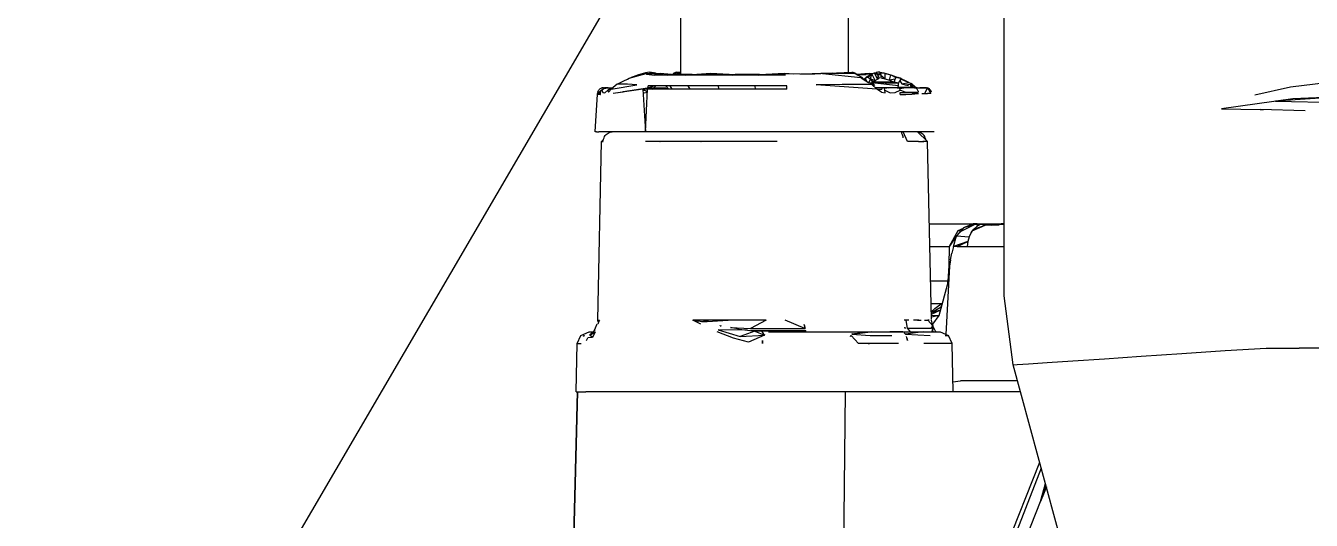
# Model space of a CAD drawing. Header units: millimetres. Extents: x -57554 to 16546, y 2142 to 98430.
# Drawn here: x -46042.8 to -45721.2, y 66512.9 to 66636.5 of the extents above; entities that cross this region are included whole.
import ezdxf

# ---------------------------------------------------------------- set-up
doc = ezdxf.new("R2010")
doc.units = ezdxf.units.MM
doc.layers.add('S-Z2-A_TEXTUAL_ANNOTATION', color=7, linetype='Continuous')

msp = doc.modelspace()

# ---------------------------------------------------------------- linework, layer by layer
at = {"color": 2, "linetype": 'Continuous'}
for p, q in [((-45798.02, 66617.15), (-45798.02, 66670.74)), ((-45878.9, 66624.31), (-45878.9, 66661.95)), ((-45836.94, 66624.83), (-45836.94, 66661.95)), ((-45894.85, 66621.89), (-45896.32, 66620.63)), ((-45894.85, 66621.89), (-45893.99, 66622.31)), ((-45892.27, 66621.89), (-45894.85, 66621.89)), ((-45893.99, 66622.31), (-45893.12, 66622.72)), ((-45893.12, 66622.72), (-45892.23, 66623.13)), ((-45889.91, 66621.66), (-45892.27, 66621.89)), ((-45892.23, 66623.13), (-45891.79, 66623.32)), ((-45891.79, 66623.32), (-45887.6, 66624.5)), ((-45891.79, 66623.32), (-45891.33, 66623.51)), ((-45890.84, 66623.7), (-45891.33, 66623.51)), ((-45889.47, 66624.17), (-45890.84, 66623.7)), ((-45887.77, 66624.67), (-45889.47, 66624.17)), ((-45886.7, 66624.83), (-45887.77, 66624.67)), ((-45887.6, 66624.5), (-45887.77, 66624.67)), ((-45887.61, 66624.5), (-45887.77, 66624.67)), ((-45887.61, 66624.5), (-45884.05, 66624.59)), ((-45887.61, 66624.5), (-45887.44, 66624.33)), ((-45887.44, 66624.33), (-45887.6, 66624.5)), ((-45887.44, 66624.33), (-45884.83, 66624.5)), ((-45887.44, 66624.33), (-45885.5, 66624.07)), ((-45886.7, 66624.83), (-45886.24, 66624.87)), ((-45886.24, 66624.87), (-45885.79, 66624.8)), ((-45885.79, 66624.8), (-45885.36, 66624.63)), ((-45885.74, 66624.55), (-45885.79, 66624.8)), ((-45885.75, 66624.58), (-45885.36, 66624.63)), ((-45885.36, 66624.63), (-45885.75, 66624.58)), ((-45885.5, 66624.69), (-45885.4, 66624.71)), ((-45852.69, 66624.07), (-45885.5, 66624.07)), ((-45885.09, 66624.56), (-45885.4, 66624.71)), ((-45885.4, 66624.71), (-45885.36, 66624.63)), ((-45884.83, 66624.5), (-45882.14, 66624.07)), ((-45884.05, 66624.59), (-45880.22, 66624.31)), ((-45880.65, 66624.61), (-45880.87, 66624.36)), ((-45880.01, 66624.83), (-45880.65, 66624.61)), ((-45880.65, 66624.61), (-45880.45, 66624.54)), ((-45880.63, 66624.34), (-45880.45, 66624.54)), ((-45880.55, 66624.34), (-45880.08, 66624.63)), ((-45880.45, 66624.54), (-45880.21, 66624.55)), ((-45880.45, 66624.54), (-45880.22, 66624.54)), ((-45876.03, 66624.31), (-45880.22, 66624.31)), ((-45879.58, 66624.71), (-45880.08, 66624.63)), ((-45880.01, 66624.83), (-45879.73, 66624.87)), ((-45879.97, 66624.31), (-45879.58, 66624.71)), ((-45879.73, 66624.87), (-45878.9, 66624.83)), ((-45879.73, 66624.87), (-45879.45, 66624.8)), ((-45879.58, 66624.71), (-45879.2, 66624.63)), ((-45879.3, 66624.71), (-45879.58, 66624.71)), ((-45879.58, 66624.71), (-45879.41, 66624.41)), ((-45879.3, 66624.71), (-45879.45, 66624.8)), ((-45879.45, 66624.8), (-45879.3, 66624.7)), ((-45879.45, 66624.8), (-45878.9, 66624.78)), ((-45879.41, 66624.41), (-45879.37, 66624.31)), ((-45878.9, 66624.7), (-45879.3, 66624.71)), ((-45879.3, 66624.71), (-45879.2, 66624.63)), ((-45879.3, 66624.71), (-45878.9, 66624.7)), ((-45877.6, 66624.07), (-45871.75, 66624.5)), ((-45876.03, 66624.31), (-45871.35, 66624.59)), ((-45871.75, 66624.5), (-45865.91, 66624.07)), ((-45871.35, 66624.59), (-45865.28, 66624.31)), ((-45859.22, 66624.31), (-45865.28, 66624.31)), ((-45859.34, 66624.07), (-45852.82, 66624.5)), ((-45859.22, 66624.31), (-45852.97, 66624.59)), ((-45852.97, 66624.59), (-45850.64, 66624.47)), ((-45852.82, 66624.5), (-45845.49, 66624.38)), ((-45848.92, 66624.44), (-45846, 66624.5)), ((-45846, 66624.5), (-45843.89, 66624.55)), ((-45840.95, 66624.65), (-45845.49, 66624.38)), ((-45831.16, 66621.89), (-45845.07, 66621.66)), ((-45845.07, 66621.66), (-45838.55, 66621.88)), ((-45843.89, 66624.55), (-45836.11, 66624.87)), ((-45840.95, 66624.65), (-45843.89, 66624.55)), ((-45835.39, 66624.55), (-45843.44, 66624.5)), ((-45843.44, 66624.5), (-45833.86, 66623.51)), ((-45840.95, 66624.65), (-45835.83, 66624.83)), ((-45835.39, 66624.55), (-45840.95, 66624.65)), ((-45838.55, 66621.88), (-45831.16, 66621.89)), ((-45836.11, 66624.87), (-45835.83, 66624.83)), ((-45835.83, 66624.83), (-45835.2, 66624.61)), ((-45835.39, 66624.55), (-45835.2, 66624.61)), ((-45834.83, 66624.17), (-45835.39, 66624.55)), ((-45835.2, 66624.61), (-45834.8, 66624.17)), ((-45834.97, 66624.36), (-45831.79, 66624.59)), ((-45834.93, 66624.31), (-45832.53, 66624.31)), ((-45833.55, 66623.55), (-45834.83, 66624.17)), ((-45834.14, 66623.7), (-45833.55, 66623.55)), ((-45834.14, 66623.7), (-45833.86, 66623.51)), ((-45833.86, 66623.51), (-45833.57, 66623.32)), ((-45833.57, 66623.32), (-45833.27, 66623.13)), ((-45833.23, 66623.12), (-45833.55, 66623.55)), ((-45833.27, 66623.13), (-45832.78, 66623.09)), ((-45833.27, 66623.13), (-45832.61, 66622.72)), ((-45833.21, 66623.14), (-45832.62, 66623.48)), ((-45832.1, 66623.64), (-45833.15, 66623.12)), ((-45832.32, 66622.55), (-45832.78, 66623.09)), ((-45832.78, 66623.09), (-45832.47, 66622.72)), ((-45832.61, 66622.72), (-45832.78, 66623.09)), ((-45832.62, 66623.48), (-45832.1, 66623.64)), ((-45832.62, 66623.48), (-45832.55, 66623.6)), ((-45832.62, 66623.48), (-45832.49, 66623.59)), ((-45832.61, 66622.72), (-45831.92, 66622.31)), ((-45832.55, 66623.6), (-45831.78, 66624.03)), ((-45832.49, 66623.59), (-45832.55, 66623.6)), ((-45831.14, 66624.37), (-45832.53, 66624.31)), ((-45831.78, 66624.03), (-45832.49, 66623.59)), ((-45832.49, 66623.59), (-45832.1, 66623.64)), ((-45832.33, 66622.56), (-45832.47, 66622.72)), ((-45832.1, 66623.64), (-45831.08, 66624.41)), ((-45832.1, 66623.64), (-45831.42, 66623.21)), ((-45831.92, 66622.31), (-45830.83, 66622)), ((-45831.42, 66623.21), (-45831.82, 66622.28)), ((-45831.79, 66624.59), (-45830.75, 66624.56)), ((-45831.78, 66624.03), (-45831.08, 66624.41)), ((-45831.53, 66622.2), (-45830.88, 66622.38)), ((-45831.53, 66622.2), (-45831.14, 66622.31)), ((-45831.42, 66623.21), (-45831.08, 66624.41)), ((-45830.88, 66622.38), (-45831.42, 66623.21)), ((-45831.42, 66623.21), (-45830.88, 66622.38)), ((-45831.42, 66623.21), (-45830.27, 66622.77)), ((-45830.83, 66622), (-45831.16, 66621.89)), ((-45829.85, 66620.63), (-45831.16, 66621.89)), ((-45830.88, 66622.38), (-45831.14, 66622.31)), ((-45831.14, 66622.31), (-45829.23, 66622.38)), ((-45825.1, 66622.3), (-45831.14, 66622.31)), ((-45831.14, 66622.31), (-45824.44, 66622.13)), ((-45831.14, 66622.31), (-45824.48, 66621.51)), ((-45831.08, 66624.41), (-45830.44, 66624.71)), ((-45830.27, 66622.77), (-45831.08, 66624.41)), ((-45830.59, 66621.87), (-45831.03, 66621.76)), ((-45830.88, 66622.38), (-45830.27, 66622.77)), ((-45825.56, 66622.38), (-45830.88, 66622.38)), ((-45830.83, 66622), (-45830.59, 66621.87)), ((-45830.59, 66621.87), (-45830.47, 66621.54)), ((-45830.44, 66624.71), (-45830.12, 66624.63)), ((-45829.71, 66623.11), (-45830.44, 66624.71)), ((-45830.34, 66624.69), (-45830.06, 66624.8)), ((-45830.27, 66622.77), (-45829.71, 66623.11)), ((-45830.12, 66624.63), (-45829.64, 66624.16)), ((-45830.07, 66624.58), (-45829.74, 66624.54)), ((-45830.07, 66624.58), (-45829.96, 66624.57)), ((-45829.6, 66624.87), (-45830.06, 66624.8)), ((-45830.06, 66624.8), (-45829.74, 66624.54)), ((-45829.96, 66624.57), (-45829.74, 66624.54)), ((-45829.91, 66624.42), (-45829.74, 66624.54)), ((-45829.9, 66624.43), (-45828.93, 66624.47)), ((-45829.9, 66624.43), (-45828.91, 66624.36)), ((-45829.64, 66624.16), (-45829.71, 66623.11)), ((-45829.71, 66623.11), (-45829.21, 66623.39)), ((-45829.64, 66624.16), (-45828.89, 66624.26)), ((-45829.21, 66623.39), (-45829.64, 66624.16)), ((-45829.15, 66624.83), (-45829.6, 66624.87)), ((-45829.15, 66624.83), (-45828.08, 66624.67)), ((-45828.95, 66624.61), (-45829.15, 66624.83)), ((-45828.95, 66624.61), (-45828.86, 66624.11)), ((-45827.74, 66624.54), (-45828.95, 66624.61)), ((-45828.86, 66624.11), (-45828.89, 66623.44)), ((-45828.89, 66623.44), (-45827.75, 66623.17)), ((-45828.86, 66624.11), (-45827.75, 66623.17)), ((-45828.08, 66624.67), (-45826.37, 66624.17)), ((-45827.75, 66623.17), (-45827.74, 66624.54)), ((-45827.75, 66623.17), (-45826.66, 66622.82)), ((-45827.74, 66624.54), (-45826.37, 66624.17)), ((-45827.43, 66622.38), (-45825.1, 66622.3)), ((-45826.66, 66622.82), (-45826.37, 66624.17)), ((-45825.29, 66623.07), (-45826.66, 66622.82)), ((-45826.66, 66622.82), (-45825.56, 66622.38)), ((-45826.37, 66624.17), (-45825, 66623.7)), ((-45826.37, 66624.17), (-45825.08, 66623.55)), ((-45825.56, 66622.38), (-45825.29, 66623.07)), ((-45825.1, 66622.3), (-45825.56, 66622.38)), ((-45825.47, 66622.38), (-45825.56, 66622.38)), ((-45825.1, 66622.3), (-45825.47, 66622.38)), ((-45825.08, 66623.55), (-45825.29, 66623.07)), ((-45824.76, 66622.22), (-45825.1, 66622.3)), ((-45825, 66623.7), (-45825.08, 66623.55)), ((-45825.06, 66623.6), (-45824.06, 66623.32)), ((-45825, 66623.7), (-45824.52, 66623.51)), ((-45824.44, 66622.13), (-45824.76, 66622.22)), ((-45824.06, 66623.32), (-45824.52, 66623.51)), ((-45824.48, 66621.51), (-45824.45, 66621.8)), ((-45824.45, 66621.8), (-45824.44, 66622.11)), ((-45824.43, 66622.13), (-45824.11, 66622.72)), ((-45824.11, 66622.72), (-45823.81, 66623.09)), ((-45824.11, 66622.72), (-45823.58, 66621.92)), ((-45823.62, 66623.13), (-45824.06, 66623.32)), ((-45823.62, 66623.13), (-45823.81, 66623.09)), ((-45823.81, 66623.09), (-45821.85, 66622.31)), ((-45822.72, 66622.72), (-45823.62, 66623.13)), ((-45823.58, 66621.92), (-45821.85, 66622.31)), ((-45823.58, 66621.92), (-45822.75, 66621.73)), ((-45822.75, 66621.73), (-45821.56, 66621.87)), ((-45821.85, 66622.31), (-45822.72, 66622.72)), ((-45821.85, 66622.31), (-45821.23, 66622)), ((-45821.23, 66622), (-45821.56, 66621.87)), ((-45821.56, 66621.87), (-45821.33, 66621.37)), ((-45821.33, 66621.37), (-45821.23, 66622)), ((-45821.33, 66621.37), (-45821, 66621.89)), ((-45821, 66621.89), (-45821.23, 66622)), ((-45821.22, 66622), (-45821, 66621.89)), ((-45821, 66621.89), (-45819.92, 66620.97)), ((-45820.88, 66621.21), (-45821, 66621.89)), ((-45712.79, 66622.73), (-45726.38, 66621.07)), ((-45900.3, 66609.95), (-45899.77, 66619.36)), ((-45899.77, 66619.36), (-45899.76, 66619.47)), ((-45899.51, 66619.26), (-45899.77, 66619.36)), ((-45899.76, 66619.47), (-45899.75, 66619.53)), ((-45899.74, 66619.71), (-45899.75, 66619.53)), ((-45899.4, 66619.8), (-45899.74, 66619.71)), ((-45899.68, 66619.9), (-45899.61, 66620.08)), ((-45899.61, 66620.08), (-45899.52, 66620.25)), ((-45899.54, 66619.53), (-45899.36, 66619.8)), ((-45899.18, 66619.53), (-45899.54, 66619.53)), ((-45899.52, 66620.25), (-45899.41, 66620.4)), ((-45899.05, 66619.25), (-45899.51, 66619.26)), ((-45899.41, 66620.4), (-45899.28, 66620.54)), ((-45899.4, 66619.8), (-45898.18, 66620.81)), ((-45898.65, 66620.4), (-45899.4, 66619.8)), ((-45899.4, 66619.8), (-45898.92, 66619.81)), ((-45899.28, 66620.54), (-45899.14, 66620.66)), ((-45898.97, 66619.53), (-45899.18, 66619.53)), ((-45899.14, 66620.66), (-45898.98, 66620.77)), ((-45899.05, 66619.25), (-45898.99, 66619.25)), ((-45898.99, 66619.25), (-45898.98, 66619.44)), ((-45898.98, 66620.77), (-45898.81, 66620.85)), ((-45898.98, 66619.44), (-45898.96, 66619.63)), ((-45898.96, 66619.63), (-45898.92, 66619.81)), ((-45898.81, 66620.85), (-45898.63, 66620.91)), ((-45898.18, 66620.81), (-45898.65, 66620.4)), ((-45898.65, 66620.4), (-45898.41, 66619.77)), ((-45898.45, 66620.94), (-45898.63, 66620.91)), ((-45898.27, 66620.95), (-45898.45, 66620.94)), ((-45898.41, 66619.77), (-45897.91, 66619.73)), ((-45898.27, 66620.95), (-45898, 66620.95)), ((-45898.18, 66620.81), (-45898, 66620.95)), ((-45898.18, 66620.81), (-45897.07, 66620.95)), ((-45897.59, 66620.95), (-45898, 66620.95)), ((-45897.91, 66619.73), (-45897.15, 66620.34)), ((-45897.07, 66620.95), (-45897.59, 66620.95)), ((-45897.15, 66620.34), (-45896.66, 66620.79)), ((-45896.16, 66620.76), (-45897.15, 66620.34)), ((-45897.15, 66620.34), (-45896.99, 66619.87)), ((-45897.07, 66620.95), (-45896.56, 66620.95)), ((-45896.99, 66619.87), (-45896.32, 66620.63)), ((-45896.66, 66620.79), (-45896.56, 66620.95)), ((-45896.66, 66620.79), (-45895.96, 66620.93)), ((-45896.56, 66620.95), (-45896.04, 66620.95)), ((-45896.32, 66620.63), (-45889.91, 66621.66)), ((-45896.04, 66620.95), (-45895.92, 66620.97)), ((-45895.83, 66619.57), (-45887.21, 66620.87)), ((-45895.83, 66619.57), (-45893.35, 66619.95)), ((-45887.21, 66620.87), (-45893.35, 66619.95)), ((-45852.36, 66620.58), (-45888.4, 66620.58)), ((-45888.4, 66620.58), (-45887.75, 66609.95)), ((-45888.38, 66620.16), (-45888.01, 66620.34)), ((-45888.05, 66619.69), (-45887.28, 66619.84)), ((-45888.01, 66620.34), (-45887.95, 66620.58)), ((-45888.01, 66620.34), (-45887.27, 66619.94)), ((-45887.75, 66609.95), (-45887.24, 66620.58)), ((-45887.24, 66620.58), (-45887.21, 66620.87)), ((-45887.16, 66621.16), (-45887.21, 66620.87)), ((-45886.71, 66620.95), (-45887.2, 66620.95)), ((-45887.2, 66620.95), (-45882.63, 66620.95)), ((-45887.09, 66621.43), (-45887.16, 66621.16)), ((-45887.15, 66621.01), (-45886.36, 66621.21)), ((-45887.14, 66620.58), (-45887.15, 66621.01)), ((-45852.39, 66621.43), (-45887.09, 66621.43)), ((-45886.36, 66621.21), (-45886.72, 66620.58)), ((-45885.99, 66621.43), (-45886.36, 66621.21)), ((-45886.36, 66621.21), (-45885.68, 66621.43)), ((-45886, 66620.63), (-45886.06, 66620.58)), ((-45885.16, 66621.43), (-45886, 66620.63)), ((-45886, 66620.63), (-45882.2, 66620.89)), ((-45882, 66620.58), (-45882.56, 66621.43)), ((-45881.05, 66620.58), (-45881.59, 66621.43)), ((-45876.59, 66620.58), (-45877.02, 66621.43)), ((-45869.28, 66620.58), (-45869.54, 66621.43)), ((-45860.24, 66620.58), (-45860.29, 66621.43)), ((-45852.38, 66621.16), (-45852.39, 66621.43)), ((-45852.37, 66620.87), (-45852.38, 66621.16)), ((-45852.36, 66620.58), (-45852.37, 66620.87)), ((-45829.85, 66620.63), (-45845.07, 66621.66)), ((-45830.47, 66621.54), (-45830.93, 66621.67)), ((-45824.59, 66620.99), (-45830.19, 66620.95)), ((-45819.8, 66620.95), (-45830.19, 66620.95)), ((-45828.72, 66619.87), (-45829.85, 66620.63)), ((-45829.78, 66620.58), (-45828.6, 66620.58)), ((-45828.72, 66619.87), (-45827.79, 66619.69)), ((-45828.65, 66620.96), (-45828.63, 66620.87)), ((-45828.63, 66620.87), (-45828.6, 66620.58)), ((-45827.93, 66620.79), (-45828.06, 66620.95)), ((-45826.79, 66620.95), (-45827.93, 66620.79)), ((-45827.84, 66620.34), (-45827.93, 66620.79)), ((-45827.79, 66619.69), (-45827.84, 66620.34)), ((-45827.84, 66620.34), (-45826.53, 66619.73)), ((-45826.94, 66620.95), (-45824.59, 66620.99)), ((-45826.53, 66619.73), (-45825.26, 66619.77)), ((-45824.14, 66620.81), (-45825.53, 66620.95)), ((-45825.26, 66619.77), (-45824.04, 66620.4)), ((-45824.55, 66621.1), (-45820.88, 66621.21)), ((-45824.51, 66621.28), (-45824.48, 66621.51)), ((-45824.14, 66620.81), (-45823.07, 66620.95)), ((-45824.04, 66620.4), (-45824.14, 66620.81)), ((-45822.61, 66619.8), (-45824.04, 66620.4)), ((-45823.99, 66619.81), (-45822.61, 66619.8)), ((-45823.99, 66619.63), (-45823.99, 66619.81)), ((-45823.99, 66619.44), (-45823.99, 66619.63)), ((-45823.99, 66619.25), (-45823.99, 66619.44)), ((-45823.99, 66619.25), (-45822.64, 66619.26)), ((-45822.75, 66621.73), (-45821.91, 66621.54)), ((-45822.64, 66619.26), (-45821.11, 66619.36)), ((-45819.49, 66619.9), (-45822.61, 66619.8)), ((-45822.61, 66619.8), (-45821.01, 66619.71)), ((-45821.33, 66621.37), (-45820.88, 66621.21)), ((-45821.11, 66619.36), (-45819.54, 66619.53)), ((-45821.01, 66619.71), (-45819.49, 66619.9)), ((-45821.01, 66619.71), (-45819.54, 66619.54)), ((-45820.2, 66621.04), (-45820.88, 66621.21)), ((-45820.88, 66621.21), (-45820.25, 66621.01)), ((-45820.88, 66621.21), (-45820.54, 66621.09)), ((-45820.54, 66621.09), (-45820.25, 66621.01)), ((-45820.41, 66620.95), (-45819.67, 66620.95)), ((-45820.25, 66621.01), (-45819.8, 66620.95)), ((-45820.25, 66621.01), (-45820.01, 66620.97)), ((-45820.05, 66620.85), (-45819.94, 66620.77)), ((-45819.94, 66620.77), (-45819.84, 66620.66)), ((-45819.84, 66620.66), (-45819.75, 66620.54)), ((-45819.75, 66620.54), (-45819.66, 66620.4)), ((-45819.67, 66620.95), (-45819.03, 66620.95)), ((-45819.67, 66620.95), (-45819.1, 66620.95)), ((-45819.66, 66620.4), (-45819.59, 66620.25)), ((-45819.59, 66620.25), (-45819.53, 66620.08)), ((-45819.54, 66619.53), (-45819.44, 66619.53)), ((-45819.53, 66620.08), (-45819.49, 66619.9)), ((-45819.1, 66620.95), (-45817.21, 66620.91)), ((-45819.03, 66620.95), (-45819.1, 66620.95)), ((-45818.49, 66620.95), (-45819.03, 66620.95)), ((-45818.57, 66619.53), (-45817.89, 66619.53)), ((-45818.57, 66619.53), (-45817.81, 66619.53)), ((-45818.07, 66620.95), (-45818.49, 66620.95)), ((-45818.07, 66620.95), (-45817.76, 66620.95)), ((-45817.4, 66620.94), (-45818.07, 66620.95)), ((-45817.89, 66619.53), (-45817.21, 66620.91)), ((-45817.81, 66619.53), (-45817.89, 66619.53)), ((-45817.81, 66619.53), (-45817.17, 66619.53)), ((-45817.76, 66620.95), (-45817.59, 66620.95)), ((-45817.4, 66620.94), (-45817.21, 66620.91)), ((-45817.03, 66620.85), (-45817.21, 66620.91)), ((-45817.21, 66620.91), (-45816.31, 66619.53)), ((-45816.67, 66619.53), (-45817.17, 66619.53)), ((-45816.86, 66620.77), (-45817.03, 66620.85)), ((-45816.71, 66620.66), (-45816.86, 66620.77)), ((-45816.56, 66620.54), (-45816.71, 66620.66)), ((-45816.31, 66619.53), (-45816.67, 66619.53)), ((-45816.43, 66620.4), (-45816.56, 66620.54)), ((-45816.32, 66620.25), (-45816.43, 66620.4)), ((-45816.23, 66620.08), (-45816.32, 66620.25)), ((-45816.17, 66619.9), (-45816.23, 66620.08)), ((-45726.38, 66621.07), (-45735.29, 66619.14)), ((-45712.22, 66618.79), (-45730.15, 66617.57)), ((-45712.22, 66618.79), (-45725.81, 66618.16)), ((-45798.02, 66568.94), (-45798.02, 66617.15)), ((-45725.81, 66618.16), (-45743.64, 66615.71)), ((-45743.64, 66615.71), (-45733.94, 66615.5)), ((-45733.94, 66615.5), (-45733.25, 66615.47)), ((-45722.73, 66615.16), (-45733.94, 66615.5)), ((-45730.15, 66617.57), (-45674.48, 66616.64)), ((-45900.24, 66609.95), (-45900.3, 66609.95)), ((-45899.95, 66609.95), (-45900.24, 66609.95)), ((-45899.95, 66609.95), (-45899.44, 66609.95)), ((-45815.54, 66609.95), (-45899.44, 66609.95)), ((-45897.96, 66608.74), (-45897.79, 66609)), ((-45897.79, 66609), (-45897.58, 66609.24)), ((-45897.58, 66609.24), (-45897.35, 66609.45)), ((-45897.35, 66609.45), (-45897.09, 66609.63)), ((-45897.09, 66609.63), (-45896.82, 66609.77)), ((-45896.82, 66609.77), (-45896.53, 66609.87)), ((-45896.22, 66609.93), (-45896.53, 66609.87)), ((-45896.38, 66609.87), (-45896.09, 66609.93)), ((-45896, 66609.95), (-45896.22, 66609.93)), ((-45823.73, 66609.77), (-45823.65, 66609.63)), ((-45823.65, 66609.63), (-45823.57, 66609.45)), ((-45823.57, 66609.45), (-45823.5, 66609.24)), ((-45823.5, 66609.24), (-45823.44, 66609)), ((-45823.44, 66609), (-45823.39, 66608.74)), ((-45822.22, 66607.51), (-45823.24, 66609.95)), ((-45817.15, 66607.51), (-45819.65, 66609.95)), ((-45819.62, 66609.93), (-45819.32, 66609.87)), ((-45819.59, 66609.9), (-45819.03, 66609.77)), ((-45819.03, 66609.77), (-45819.32, 66609.87)), ((-45818.75, 66609.63), (-45819.03, 66609.77)), ((-45818.49, 66609.45), (-45818.75, 66609.63)), ((-45818.26, 66609.24), (-45818.49, 66609.45)), ((-45818.05, 66609), (-45818.26, 66609.24)), ((-45817.62, 66607.97), (-45818.05, 66609)), ((-45817.88, 66608.74), (-45818.05, 66609)), ((-45899.68, 66562.89), (-45898.7, 66607.51)), ((-45898.7, 66607.51), (-45898.28, 66607.91)), ((-45898.7, 66607.51), (-45898.57, 66607.51)), ((-45898.57, 66607.51), (-45898.32, 66607.51)), ((-45898.57, 66607.51), (-45898.42, 66607.51)), ((-45898.42, 66607.51), (-45898.21, 66608.14)), ((-45898.42, 66607.51), (-45898.3, 66607.51)), ((-45898.21, 66608.14), (-45898.1, 66608.45)), ((-45898.1, 66608.45), (-45897.96, 66608.74)), ((-45854.81, 66607.51), (-45887.77, 66607.51)), ((-45884.12, 66607.51), (-45884.07, 66607.51)), ((-45873.91, 66607.51), (-45873.81, 66607.51)), ((-45823.39, 66608.74), (-45823.35, 66608.45)), ((-45821.22, 66607.51), (-45822.22, 66607.51)), ((-45820.29, 66607.51), (-45821.22, 66607.51)), ((-45819.46, 66607.51), (-45820.29, 66607.51)), ((-45819.46, 66607.51), (-45818.74, 66607.51)), ((-45818.74, 66607.51), (-45818.14, 66607.51)), ((-45818.74, 66607.51), (-45818.35, 66607.51)), ((-45818.14, 66607.51), (-45818.35, 66607.51)), ((-45817.68, 66607.51), (-45818.14, 66607.51)), ((-45817.74, 66608.45), (-45817.88, 66608.74)), ((-45817.64, 66608.14), (-45817.74, 66608.45)), ((-45817.35, 66607.51), (-45817.68, 66607.51)), ((-45817.56, 66607.91), (-45817.64, 66608.14)), ((-45817.18, 66607.51), (-45817.35, 66607.51)), ((-45816.17, 66563), (-45817.15, 66607.51)), ((-45816.7, 66586.95), (-45798.02, 66586.95)), ((-45805.2, 66586.9), (-45808.98, 66584.99)), ((-45808.07, 66586.01), (-45805.81, 66586.95)), ((-45808.07, 66586.01), (-45805.2, 66586.9)), ((-45805.97, 66585.17), (-45802.73, 66586.65)), ((-45805.81, 66586.95), (-45805.57, 66586.93)), ((-45805.8, 66586.95), (-45805.61, 66586.95)), ((-45805.6, 66586.95), (-45805.8, 66586.95)), ((-45805.63, 66585.64), (-45802.73, 66586.65)), ((-45805.16, 66586.95), (-45805.6, 66586.95)), ((-45805.2, 66586.9), (-45805.57, 66586.93)), ((-45805.2, 66586.9), (-45804.77, 66586.85)), ((-45804.68, 66586.84), (-45805.2, 66586.9)), ((-45805.16, 66586.95), (-45804.49, 66586.93)), ((-45804.76, 66586.94), (-45805.16, 66586.95)), ((-45804.68, 66586.84), (-45804.86, 66586.32)), ((-45804.01, 66586.76), (-45804.86, 66586.32)), ((-45804.77, 66586.85), (-45804.68, 66586.84)), ((-45804.76, 66586.94), (-45804.49, 66586.93)), ((-45804.01, 66586.76), (-45804.68, 66586.84)), ((-45804.49, 66586.93), (-45803.62, 66586.9)), ((-45802.73, 66586.65), (-45804.01, 66586.76)), ((-45803.62, 66586.9), (-45802.6, 66586.86)), ((-45803.62, 66586.9), (-45802.6, 66586.86)), ((-45801.09, 66586.64), (-45802.73, 66586.65)), ((-45802.6, 66586.86), (-45801.46, 66586.85)), ((-45800.15, 66586.88), (-45801.46, 66586.85)), ((-45801.09, 66586.64), (-45799.22, 66586.73)), ((-45798.68, 66586.93), (-45800.15, 66586.88)), ((-45799.63, 66586.95), (-45798.78, 66587.02)), ((-45798.02, 66586.82), (-45799.22, 66586.73)), ((-45798.78, 66587.02), (-45798.22, 66587.07)), ((-45798.75, 66587.02), (-45798.02, 66587.02)), ((-45798.75, 66587.02), (-45798.02, 66587.02)), ((-45798.02, 66586.94), (-45798.68, 66586.93)), ((-45798.22, 66587.07), (-45798.02, 66587.08)), ((-45798.22, 66587.07), (-45798.02, 66587.07)), ((-45811.64, 66581.33), (-45809.55, 66585.25)), ((-45809.89, 66583.98), (-45811.64, 66581.33)), ((-45810.65, 66581.28), (-45809.89, 66583.98)), ((-45808.07, 66586.01), (-45809.89, 66583.98)), ((-45809.89, 66583.98), (-45806.78, 66583.7)), ((-45809.55, 66585.25), (-45808.2, 66585.87)), ((-45809.55, 66585.25), (-45808.86, 66585.13)), ((-45806.78, 66583.7), (-45807.11, 66582.52)), ((-45806.28, 66584.75), (-45806.78, 66583.7)), ((-45805.97, 66585.17), (-45806.28, 66584.75)), ((-45806.28, 66584.75), (-45806.04, 66585.09)), ((-45806.04, 66585.09), (-45805.63, 66585.64)), ((-45805.63, 66585.64), (-45805.97, 66585.17)), ((-45804.86, 66586.32), (-45805.63, 66585.64)), ((-45816.57, 66581.27), (-45811.64, 66581.27)), ((-45811.76, 66576.46), (-45811.64, 66581.33)), ((-45810.65, 66581.28), (-45811.08, 66579.6)), ((-45807.11, 66582.52), (-45810.65, 66581.28)), ((-45809.76, 66581.28), (-45810.65, 66581.28)), ((-45809.76, 66581.28), (-45807.11, 66582.52)), ((-45809.76, 66581.28), (-45808.62, 66581.28)), ((-45808.62, 66581.28), (-45807.25, 66581.27)), ((-45807.11, 66582.52), (-45807.25, 66581.27)), ((-45807.25, 66581.27), (-45798.02, 66581.27)), ((-45811.43, 66577.96), (-45811.72, 66576.37)), ((-45811.43, 66577.96), (-45811.08, 66579.6)), ((-45811.72, 66576.37), (-45812.57, 66559.33)), ((-45812.01, 66572.61), (-45811.76, 66576.46)), ((-45812.13, 66572.64), (-45816.38, 66572.64)), ((-45814.3, 66564), (-45811.93, 66572.64)), ((-45812.13, 66571.91), (-45812.13, 66572.64)), ((-45812.01, 66572.52), (-45812.13, 66572.64)), ((-45812.06, 66572.16), (-45812.01, 66572.61)), ((-45811.93, 66572.64), (-45812.01, 66572.61)), ((-45815.36, 66565.79), (-45813.42, 66567.22)), ((-45795.75, 66551.73), (-45798.02, 66568.94)), ((-45813.78, 66566.95), (-45816.25, 66566.95)), ((-45816.22, 66565.2), (-45816, 66565.2)), ((-45816.21, 66564.81), (-45813.79, 66566.18)), ((-45816.21, 66564.78), (-45813.89, 66565.49)), ((-45816.21, 66564.89), (-45815.87, 66565.31)), ((-45816, 66565.2), (-45816.21, 66564.9)), ((-45816.21, 66564.89), (-45815.96, 66565.19)), ((-45816.2, 66564.38), (-45813.89, 66565.49)), ((-45816.19, 66564.1), (-45814.3, 66564)), ((-45814.3, 66564), (-45816.18, 66563.63)), ((-45815.87, 66565.31), (-45816, 66565.2)), ((-45815.96, 66565.19), (-45815.87, 66565.31)), ((-45815.87, 66565.31), (-45815.36, 66565.79)), ((-45815.86, 66561.89), (-45814.3, 66564)), ((-45813.79, 66566.18), (-45813.58, 66566.63)), ((-45900.57, 66560.24), (-45900.24, 66560.98)), ((-45900.24, 66560.98), (-45899.85, 66561.97)), ((-45899.59, 66562.45), (-45899.68, 66562.89)), ((-45899.24, 66562.88), (-45899.59, 66562.45)), ((-45899.24, 66562.88), (-45899.59, 66562.45)), ((-45899.56, 66561.95), (-45899.24, 66562.89)), ((-45899.56, 66561.95), (-45899.24, 66562.88)), ((-45899.54, 66562.89), (-45899.26, 66562.89)), ((-45873.87, 66561.88), (-45875.86, 66562.89)), ((-45857.55, 66562.89), (-45875.86, 66562.89)), ((-45875.86, 66562.88), (-45874.44, 66562.59)), ((-45873.64, 66562.43), (-45875.83, 66562.87)), ((-45871.58, 66562.89), (-45873.64, 66562.43)), ((-45873.64, 66562.43), (-45867.04, 66562.89)), ((-45869.07, 66561.42), (-45869.03, 66561.5)), ((-45869.07, 66561.42), (-45868.76, 66561.45)), ((-45869.03, 66561.5), (-45868.76, 66561.45)), ((-45864.29, 66560.65), (-45866.46, 66561.02)), ((-45866.46, 66561.02), (-45861.43, 66560.83)), ((-45864.29, 66560.65), (-45862.25, 66560.36)), ((-45857.55, 66562.89), (-45861.43, 66560.83)), ((-45861.43, 66560.83), (-45847.83, 66560.83)), ((-45847.83, 66560.83), (-45852.76, 66562.89)), ((-45847.9, 66561.1), (-45848.01, 66561.76)), ((-45848.01, 66561.76), (-45847.96, 66561.42)), ((-45847.96, 66561.42), (-45847.9, 66561.1)), ((-45847.83, 66560.83), (-45847.9, 66561.1)), ((-45847.9, 66561.1), (-45847.82, 66560.81)), ((-45821.83, 66562.89), (-45823.01, 66562.89)), ((-45822.76, 66560.81), (-45822.83, 66561.1)), ((-45822.83, 66561.1), (-45822.77, 66560.83)), ((-45822.21, 66560.83), (-45822.51, 66562.89)), ((-45816.29, 66560.83), (-45822.21, 66560.83)), ((-45822.21, 66560.83), (-45821.52, 66559.95)), ((-45819.32, 66562.89), (-45820.7, 66562.89)), ((-45819.67, 66562.89), (-45818.74, 66562.89)), ((-45819.32, 66562.89), (-45818.74, 66562.89)), ((-45817.94, 66562.89), (-45817.27, 66562.89)), ((-45817.27, 66562.89), (-45816.75, 66562.89)), ((-45817.27, 66562.89), (-45817.1, 66562.89)), ((-45816.75, 66562.89), (-45817.1, 66562.89)), ((-45817.1, 66562.89), (-45815.85, 66561.42)), ((-45816.29, 66560.83), (-45815.85, 66561.42)), ((-45815.93, 66561.74), (-45816.19, 66562.89)), ((-45816.17, 66562.84), (-45816.16, 66562.89)), ((-45816.01, 66562.1), (-45815.86, 66561.89)), ((-45815.96, 66561.86), (-45815.86, 66561.89)), ((-45815.94, 66560.41), (-45815.61, 66560.98)), ((-45815.88, 66560.71), (-45815.94, 66560.41)), ((-45815.85, 66561.42), (-45815.93, 66561.74)), ((-45815.93, 66561.74), (-45815.85, 66561.45)), ((-45815.88, 66560.71), (-45815.93, 66560.5)), ((-45815.88, 66560.71), (-45815.84, 66561.03)), ((-45815.86, 66560.84), (-45815.88, 66560.71)), ((-45815.84, 66561.03), (-45815.86, 66560.84)), ((-45815.61, 66560.98), (-45815.85, 66561.42)), ((-45815.85, 66561.42), (-45815.84, 66561.03)), ((-45815.14, 66559.95), (-45815.61, 66560.98)), ((-45904.8, 66557.02), (-45903.88, 66559.07)), ((-45903.88, 66559.07), (-45901.81, 66559.95)), ((-45903.23, 66558.81), (-45902.98, 66559.1)), ((-45903.23, 66558.81), (-45903, 66559.07)), ((-45902.47, 66557.78), (-45902.18, 66558.49)), ((-45902.47, 66557.78), (-45902.35, 66558.15)), ((-45902.35, 66558.15), (-45902.18, 66558.49)), ((-45900.97, 66558.53), (-45902.18, 66558.49)), ((-45901.81, 66559.95), (-45901.73, 66559.95)), ((-45901.81, 66559.95), (-45900.99, 66559.95)), ((-45901.73, 66559.95), (-45900.99, 66559.95)), ((-45901.73, 66559.1), (-45901.45, 66559.35)), ((-45901.69, 66559.13), (-45901.73, 66559.1)), ((-45901.69, 66559.13), (-45900.3, 66559.95)), ((-45901.45, 66559.35), (-45901.69, 66559.13)), ((-45900.97, 66558.53), (-45901.69, 66559.13)), ((-45900.34, 66560.48), (-45901.45, 66559.35)), ((-45901.45, 66559.35), (-45900.3, 66559.95)), ((-45900.99, 66559.95), (-45900.86, 66559.95)), ((-45900.3, 66559.95), (-45900.97, 66558.53)), ((-45865.73, 66558.36), (-45869.79, 66559.95)), ((-45862.25, 66560.36), (-45869.59, 66560.47)), ((-45869.59, 66560.47), (-45864.06, 66558.75)), ((-45861.96, 66557.36), (-45865.73, 66558.36)), ((-45860.34, 66560.15), (-45864.06, 66558.75)), ((-45864.06, 66558.75), (-45858, 66559.14)), ((-45862.25, 66560.36), (-45860.34, 66560.15)), ((-45858, 66559.14), (-45861.96, 66557.36)), ((-45861.5, 66560.28), (-45847.65, 66560.34)), ((-45860.34, 66560.15), (-45847.55, 66560.18)), ((-45860.34, 66560.15), (-45858, 66559.14)), ((-45858, 66559.14), (-45858.56, 66560.02)), ((-45858.49, 66557.02), (-45858.43, 66557.78)), ((-45858.43, 66557.78), (-45858.47, 66557.41)), ((-45858.03, 66559.1), (-45857.88, 66559.35)), ((-45858.03, 66559.1), (-45858, 66559.14)), ((-45858, 66559.14), (-45857.88, 66559.35)), ((-45856.95, 66559.95), (-45814.04, 66559.95)), ((-45836.42, 66558.81), (-45836.29, 66559.1)), ((-45836.42, 66558.81), (-45836.3, 66559.07)), ((-45836.3, 66559.07), (-45834.46, 66557.02)), ((-45831.16, 66559.95), (-45836.14, 66559.35)), ((-45836.14, 66559.35), (-45831.44, 66559.95)), ((-45836.14, 66559.35), (-45835.98, 66559.56)), ((-45836.14, 66559.35), (-45831.52, 66559.07)), ((-45831.52, 66559.07), (-45826.14, 66559.07)), ((-45823.38, 66559.93), (-45826.62, 66559.95)), ((-45825.43, 66559.95), (-45823.38, 66559.93)), ((-45822.7, 66559.35), (-45823.02, 66559.73)), ((-45822.85, 66559.56), (-45823.02, 66559.73)), ((-45822.7, 66559.35), (-45822.85, 66559.56)), ((-45818.27, 66559.95), (-45822.7, 66559.35)), ((-45822.7, 66559.35), (-45816.54, 66559.07)), ((-45822.32, 66558.49), (-45822.43, 66558.81)), ((-45822.32, 66558.49), (-45822.17, 66557.78)), ((-45822.23, 66558.15), (-45822.32, 66558.49)), ((-45822.17, 66557.78), (-45822.23, 66558.15)), ((-45816.07, 66560.02), (-45816.01, 66560.17)), ((-45816.01, 66560.17), (-45815.94, 66560.41)), ((-45816.01, 66560.17), (-45815.78, 66559.95)), ((-45815.94, 66560.41), (-45815.93, 66560.5)), ((-45815.76, 66559.95), (-45815.94, 66560.41)), ((-45814.99, 66559.95), (-45815.27, 66560.24)), ((-45814.04, 66559.95), (-45811.96, 66559.07)), ((-45812.74, 66559.07), (-45811.96, 66559.07)), ((-45811.05, 66557.02), (-45811.96, 66559.07)), ((-45905.06, 66544.95), (-45904.8, 66557.02)), ((-45904.8, 66557.02), (-45904.71, 66557.02)), ((-45904.8, 66557.02), (-45904.22, 66557.02)), ((-45904.71, 66557.02), (-45903.84, 66557.02)), ((-45904.22, 66557.02), (-45903.84, 66557.02)), ((-45858.47, 66557.41), (-45858.49, 66557.02)), ((-45824.44, 66557.02), (-45834.46, 66557.02)), ((-45832, 66557.02), (-45831.66, 66557.02)), ((-45811.05, 66557.02), (-45818.1, 66557.02)), ((-45810.78, 66544.95), (-45811.05, 66557.02)), ((-45763.77, 66553.86), (-45753.6, 66554.56)), ((-45753.6, 66554.56), (-45742.71, 66555.32)), ((-45742.71, 66555.32), (-45732.5, 66555.85)), ((-45732.5, 66555.85), (-45724.23, 66555.86)), ((-45707.62, 66555.9), (-45724.23, 66555.86)), ((-45795.75, 66551.73), (-45794.78, 66551.79)), ((-45783.01, 66504.87), (-45795.75, 66551.73)), ((-45794.78, 66551.79), (-45791.92, 66551.98)), ((-45791.92, 66551.98), (-45787.23, 66552.28)), ((-45787.23, 66552.28), (-45780.84, 66552.71)), ((-45780.84, 66552.71), (-45772.94, 66553.24)), ((-45772.94, 66553.24), (-45763.77, 66553.86)), ((-45908.49, 66395.96), (-45904.62, 66544.95)), ((-45908.09, 66411.38), (-45904.76, 66544.95)), ((-45905.06, 66544.95), (-45904.48, 66544.95)), ((-45904.48, 66544.95), (-45904.1, 66544.95)), ((-45904.1, 66544.95), (-45902.62, 66544.95)), ((-45793.91, 66544.95), (-45902.62, 66544.95)), ((-45839.19, 66419.45), (-45837.67, 66544.95)), ((-45839.19, 66419.45), (-45837.67, 66544.95)), ((-45810.84, 66547.47), (-45808.93, 66547.75)), ((-45794.67, 66547.75), (-45808.93, 66547.75)), ((-45815.72, 66460.16), (-45789.12, 66527.36)), ((-45788.71, 66525.86), (-45814.7, 66459.8)), ((-45788.94, 66517.51), (-45787.67, 66522.01)), ((-45788.94, 66517.51), (-45787.58, 66521.68)), ((-45787.45, 66521.22), (-45788.94, 66517.51)), ((-45800.22, 66488.92), (-45788.94, 66517.51))]:
    msp.add_line(p, q, dxfattribs=at)
at = {"layer": 'S-Z2-A_TEXTUAL_ANNOTATION'}
msp.add_line((-45689.22, 66997.76), (-46042.77, 66392.79), dxfattribs=at)

doc.saveas('drawing.dxf')
